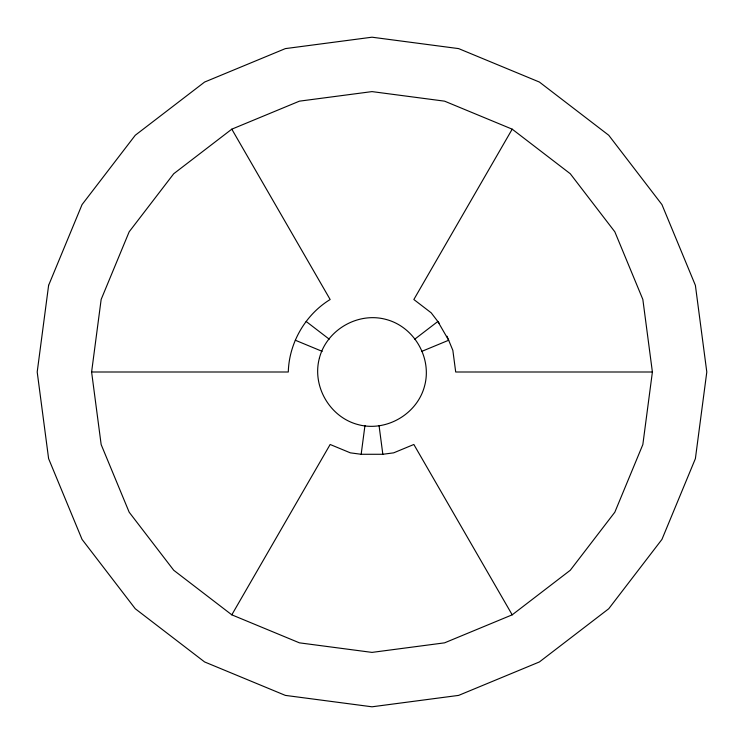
<?xml version="1.0" encoding="UTF-8"?>
<svg xmlns="http://www.w3.org/2000/svg" width="744" height="744" viewBox="0 0 744 744"><rect width="100%" height="100%" fill="white"/><g stroke="black" fill="none" stroke-linecap="round" stroke-linejoin="round"><path stroke-width="1.12" d="M91.605 372L101.156 299.432L129.168 231.803L173.733 173.733L231.803 129.168L299.432 101.156L372 91.605L444.568 101.156L512.197 129.168L570.267 173.733L614.832 231.803L642.844 299.432L652.395 372L642.844 444.568L614.832 512.197L570.267 570.267L512.197 614.832L444.568 642.844L372 652.395L299.432 642.844L231.803 614.832L173.733 570.267L129.168 512.197L101.156 444.568L91.605 372L288.3 372C289.025 342.938 305.338 314.675 330.15 299.516L231.803 129.168M231.803 614.832L330.15 444.484L350.34 452.845L361.166 454.277L364.96 425.475M512.197 129.168L413.85 299.516L431.185 312.815L439.165 323.212M414.789 339.162L437.835 321.482L448.669 340.241L421.829 351.354M361.166 454.277L382.834 454.277L393.66 452.845L413.85 444.484L512.197 614.832M652.395 372L455.7 372L452.845 350.34L446.995 336.204M295.331 340.241L322.171 351.354M306.165 321.482L329.211 339.162M379.04 425.475L382.834 454.277M48.611 285.352L37.2 372L48.611 458.648L82.054 539.4L135.259 608.741L204.6 661.946L285.352 695.389L372 706.8L458.648 695.389L539.4 661.946L608.741 608.741L661.946 539.4L695.389 458.648L706.8 372L695.389 285.352L661.946 204.6L608.741 135.259L539.4 82.054L458.648 48.611L372 37.2L285.352 48.611L204.6 82.054L135.259 135.259L82.054 204.6L48.611 285.352M319.446 357.92C311.736 385.997 329.75 417.189 357.92 424.554C385.997 432.264 417.189 414.25 424.554 386.08C432.264 358.004 414.25 326.811 386.08 319.446C358.004 311.736 326.811 329.75 319.446 357.92"/></g></svg>
